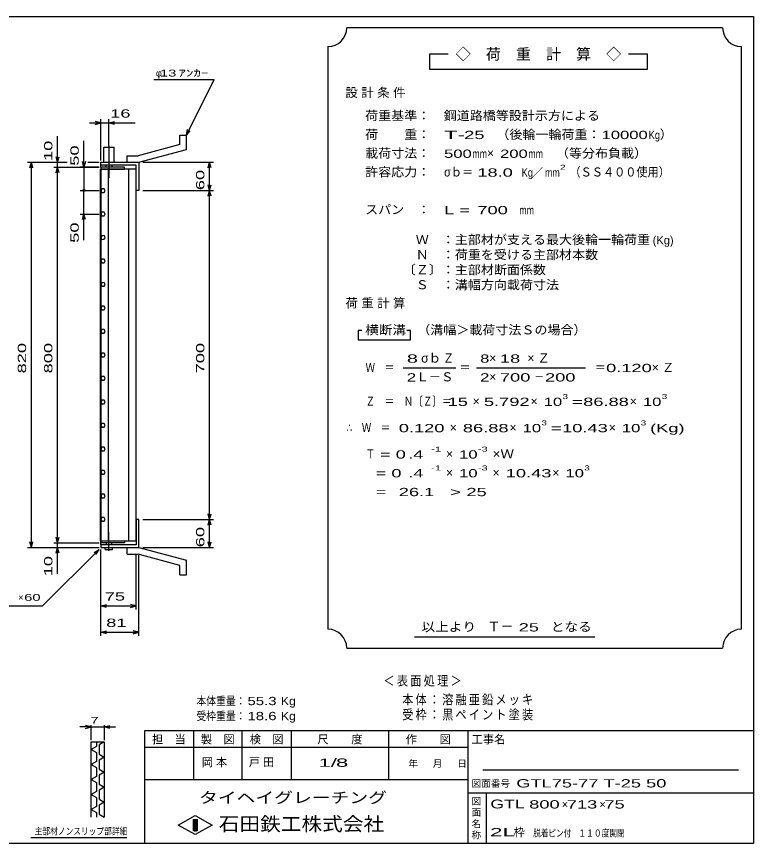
# Model space of a CAD drawing. Units: millimetres, scale not verified. Extents: x -1456 to 1385, y -1026 to 843.
# Drawn here: x -183 to 1385, y -917 to 843 of the extents above; entities that cross this region are included whole.
import ezdxf
from ezdxf.enums import TextEntityAlignment as Align

# ---------------------------------------------------------------- set-up
doc = ezdxf.new("R2010")
doc.units = ezdxf.units.MM
doc.header["$LTSCALE"] = 8
doc.linetypes.add('LONG_DASHED_DOTTED', pattern=[15.25, 12, -1.5, 0.25, -1.5])
for name, color, linetype, lineweight in [('0_2', 150, 'Continuous', 25), ('16', 3, 'Continuous', 25), ('19', 6, 'Continuous', 25), ('22', 4, 'Continuous', 25), ('24', 2, 'Continuous', 25), ('32', 4, 'Continuous', 25)]:
    doc.layers.add(name, color=color, linetype=linetype, lineweight=lineweight)
doc.styles.add('ベクトル', font='')
doc.styles.get('ベクトル').set_extended_font_data('ベクトル')

msp = doc.modelspace()

# ---------------------------------------------------------------- linework, layer by layer
at = {"layer": '0_2'}
for p, q in [((-1383.2, 842.8), (1384.8, 842.8)), ((1384.8, 842.8), (1384.8, -917.2)), ((1384.8, -677.2), (88.8, -677.2)), ((88.8, -677.2), (88.8, -917.2)), ((192.8, -677.2), (192.8, -781.2)), ((296.8, -781.2), (296.8, -677.2)), ((400.8, -677.2), (400.8, -781.2)), ((608.8, -781.2), (608.8, -677.2)), ((776.8, -677.2), (776.8, -917.2)), ((776.8, -713.2), (88.8, -713.2)), ((1352.8, -761.2), (808.8, -761.2)), ((88.8, -781.2), (776.8, -781.2)), ((776.8, -809.2), (1384.8, -809.2)), ((816.8, -917.2), (816.8, -809.2)), ((160.8, -878), (196.8, -858)), ((196.8, -858), (232.8, -878)), ((196.8, -898), (160.8, -878)), ((192.8, -866), (200.8, -866)), ((192.8, -890), (192.8, -866)), ((192.8, -866), (194.4, -866)), ((194.4, -866), (194.4, -890)), ((196, -890), (196, -866)), ((196, -866), (197.6, -866)), ((232.8, -878), (196.8, -898)), ((197.6, -866), (197.6, -890)), ((199.2, -890), (199.2, -866)), ((199.2, -866), (200.8, -866)), ((200.8, -866), (200.8, -890)), ((200.8, -866), (200.8, -890)), ((200.8, -890), (192.8, -890)), ((194.4, -890), (196, -890)), ((197.6, -890), (199.2, -890)), ((1384.8, -917.2), (-1383.2, -917.2))]:
    msp.add_line(p, q, dxfattribs=at)
at = {"layer": '16'}
for p, q in [((-4.7, -273), (-4.7, 518)), ((-4.7, 518), (-4, 518)), ((46, 522.5), (-4, 522.5)), ((-4, 522.5), (-4, 518)), ((-4, 518), (46, 518)), ((-4, 518), (-4, -273)), ((71, 518), (-4, 518)), ((11.5, 518), (11.5, -273)), ((46, 518), (46, 522.5)), ((55.5, -273), (55.5, 518)), ((71, -273), (71, 518)), ((-1.781, 476.379), (-4, 472.465)), ((2.719, 476.415), (-1.781, 476.379)), ((5, 472.5), (2.719, 476.415)), ((-4, 472.465), (-1.719, 468.585)), ((-1.719, 468.585), (2.781, 468.621)), ((2.781, 468.621), (5, 472.535)), ((-1.781, 426.379), (-4, 422.465)), ((-4, 422.465), (-1.719, 418.585)), ((2.719, 426.415), (-1.781, 426.379)), ((5, 422.5), (2.719, 426.415)), ((2.781, 418.621), (5, 422.535)), ((-1.719, 418.585), (2.781, 418.621)), ((-1.781, 376.379), (-4, 372.465)), ((-4, 372.465), (-1.719, 368.585)), ((2.719, 376.415), (-1.781, 376.379)), ((5, 372.5), (2.719, 376.415)), ((2.781, 368.621), (5, 372.535)), ((-1.719, 368.585), (2.781, 368.621)), ((-1.781, 326.379), (-4, 322.465)), ((-4, 322.465), (-1.719, 318.585)), ((2.719, 326.415), (-1.781, 326.379)), ((-1.719, 318.585), (2.781, 318.621)), ((5, 322.5), (2.719, 326.415)), ((2.781, 318.621), (5, 322.535)), ((-1.781, 276.379), (-4, 272.465)), ((-4, 272.465), (-1.719, 268.585)), ((2.719, 276.415), (-1.781, 276.379)), ((-1.719, 268.585), (2.781, 268.621)), ((5, 272.5), (2.719, 276.415)), ((2.781, 268.621), (5, 272.535)), ((-1.781, 226.379), (-4, 222.465)), ((-4, 222.465), (-1.719, 218.585)), ((2.719, 226.415), (-1.781, 226.379)), ((-1.719, 218.585), (2.781, 218.621)), ((5, 222.5), (2.719, 226.415)), ((2.781, 218.621), (5, 222.535)), ((-1.781, 176.379), (-4, 172.465)), ((2.719, 176.415), (-1.781, 176.379)), ((5, 172.5), (2.719, 176.415)), ((-4, 172.465), (-1.719, 168.585)), ((-1.719, 168.585), (2.781, 168.621)), ((2.781, 168.621), (5, 172.535)), ((-1.781, 126.379), (-4, 122.465)), ((2.719, 126.415), (-1.781, 126.379)), ((5, 122.5), (2.719, 126.415)), ((-4, 122.465), (-1.719, 118.585)), ((-1.719, 118.585), (2.781, 118.621)), ((2.781, 118.621), (5, 122.535)), ((-1.781, 76.379), (-4, 72.465)), ((-4, 72.465), (-1.719, 68.585)), ((2.719, 76.415), (-1.781, 76.379)), ((5, 72.5), (2.719, 76.415)), ((2.781, 68.621), (5, 72.535)), ((-1.719, 68.585), (2.781, 68.621)), ((-1.781, 26.379), (-4, 22.465)), ((-4, 22.465), (-1.719, 18.585)), ((2.719, 26.415), (-1.781, 26.379)), ((-1.719, 18.585), (2.781, 18.621)), ((5, 22.5), (2.719, 26.415)), ((2.781, 18.621), (5, 22.535)), ((-1.781, -23.621), (-4, -27.535)), ((-4, -27.535), (-1.719, -31.415)), ((2.719, -23.585), (-1.781, -23.621)), ((-1.719, -31.415), (2.781, -31.379)), ((5, -27.5), (2.719, -23.585)), ((2.781, -31.379), (5, -27.465)), ((-1.781, -73.621), (-4, -77.535)), ((-4, -77.535), (-1.719, -81.415)), ((2.719, -73.585), (-1.781, -73.621)), ((-1.719, -81.415), (2.781, -81.379)), ((5, -77.5), (2.719, -73.585)), ((2.781, -81.379), (5, -77.465)), ((-1.781, -123.621), (-4, -127.535)), ((-4, -127.535), (-1.719, -131.415)), ((2.719, -123.585), (-1.781, -123.621)), ((-1.719, -131.415), (2.781, -131.379)), ((5, -127.5), (2.719, -123.585)), ((2.781, -131.379), (5, -127.465)), ((-1.781, -173.621), (-4, -177.535)), ((2.719, -173.585), (-1.781, -173.621)), ((5, -177.5), (2.719, -173.585)), ((-4, -177.535), (-1.719, -181.415)), ((-1.719, -181.415), (2.781, -181.379)), ((2.781, -181.379), (5, -177.465)), ((-1.781, -223.621), (-4, -227.535)), ((-4, -227.535), (-1.719, -231.415)), ((2.719, -223.585), (-1.781, -223.621)), ((5, -227.5), (2.719, -223.585)), ((2.781, -231.379), (5, -227.465)), ((-1.719, -231.415), (2.781, -231.379)), ((-4, -273), (-4.7, -273)), ((-4, -273), (46, -273)), ((-4, -277.5), (-4, -273)), ((-4, -273), (71, -273)), ((46, -277.5), (-4, -277.5)), ((46, -273), (46, -277.5))]:
    msp.add_line(p, q, dxfattribs=at)
at = {"layer": '19'}
for p, q in [((164, 590.5), (178, 590.5)), ((164, 570.5), (164, 590.5)), ((178, 559.5), (178, 590.5)), ((2, 532.5), (2, 564.5)), ((2, 564.5), (24, 564.5)), ((24, 532.5), (24, 564.5)), ((164, 570.5), (75, 546.5)), ((52, 546.5), (75, 546.5)), ((52, 532.5), (52, 546.5)), ((77, 532.5), (178, 559.5)), ((-4, 522.5), (-4, 532.5)), ((-4, 526.5), (-4, 532.5)), ((-4, 532.5), (76, 532.5)), ((52, 532.5), (77, 532.5)), ((76, 532.5), (77, 531.5)), ((77, 531.5), (77, 472.5)), ((71, 526.5), (-4, 526.5)), ((7, 522.5), (7, 526.5)), ((19, 526.5), (19, 522.5)), ((71, 472.5), (71, 526.5)), ((77, 472.5), (71, 472.5)), ((77, -227.5), (71, -227.5)), ((71, -227.5), (71, -281.5)), ((77, -286.5), (77, -227.5)), ((-4, -281.5), (-4, -271.5)), ((-4, -281.5), (-4, -287.5)), ((71, -281.5), (-4, -281.5)), ((7, -277.5), (7, -281.5)), ((19, -281.5), (19, -277.5)), ((-4, -287.5), (76, -287.5)), ((5, -291.5), (5, -287.5)), ((5, -291.5), (21, -291.5)), ((21, -291.5), (21, -287.5)), ((52, -287.5), (77, -287.5)), ((52, -301.5), (52, -287.5)), ((76, -287.5), (77, -286.5)), ((77, -287.5), (178, -314.5)), ((52, -301.5), (75, -301.5)), ((164, -325.5), (75, -301.5)), ((178, -345.5), (178, -314.5)), ((164, -345.5), (164, -325.5)), ((164, -345.5), (178, -345.5))]:
    msp.add_line(p, q, dxfattribs=at)
at = {"layer": '19', "linetype": 'LONG_DASHED_DOTTED'}
for p, q in [((13, 567.5), (13, 499.5)), ((13, -294.5), (13, -254.5))]:
    msp.add_line(p, q, dxfattribs=at)
at = {"layer": '22'}
for p, q in [((109, 708.5), (237, 708.5)), ((178, 590.5), (237, 708.5)), ((-28, 616.5), (-4, 616.5)), ((-4, 616.5), (-16, 619.7)), ((-16, 613.3), (-4, 616.5)), ((-4, 536.5), (-4, 624.5)), ((-4, 616.5), (13, 616.5)), ((13, 568.496), (13, 624.5)), ((13, 616.5), (25, 619.7)), ((25, 613.3), (13, 616.5)), ((13, 616.5), (69, 616.5)), ((178, 590.5), (180.4, 602.18)), ((178, 590.5), (186, 599.3)), ((-96, 532.5), (-96, 588.5)), ((-40, 522.5), (-40, 578.5)), ((-160, 532.5), (-76, 532.5)), ((-155.2, 520.5), (-152, 532.5)), ((-148.8, 520.5), (-152, 532.5)), ((-152, -287.5), (-152, 532.5)), ((-104, 532.5), (-76, 532.5)), ((-96, 532.5), (-99.2, 544.5)), ((-96, 532.5), (-92.8, 544.5)), ((-96, 522.5), (-96, 532.5)), ((-40, 522.5), (-43.2, 534.5)), ((-36.8, 534.5), (-40, 522.5)), ((-32, 532.5), (-8, 532.5)), ((-32, 532.5), (-8, 532.5)), ((85, 532.5), (235.4, 532.5)), ((224.2, 520.5), (227.4, 532.5)), ((230.6, 520.5), (227.4, 532.5)), ((227.4, 472.5), (227.4, 532.5)), ((-104, 522.5), (-8, 522.5)), ((-99.2, 510.5), (-96, 522.5)), ((-92.8, 510.5), (-96, 522.5)), ((-96, -277.5), (-96, 522.5)), ((-8, 522.5), (-48, 522.5)), ((-40, 522.5), (-40, 472.5)), ((227.4, 472.5), (224.2, 484.5)), ((227.4, 472.5), (230.6, 484.5)), ((-48, 472.5), (-8, 472.5)), ((-40, 422.5), (-40, 472.5)), ((85, 472.5), (235.4, 472.5)), ((224.2, 460.5), (227.4, 472.5)), ((230.6, 460.5), (227.4, 472.5)), ((227.4, -227.5), (227.4, 472.5)), ((-48, 422.5), (-8, 422.5)), ((-43.2, 410.5), (-40, 422.5)), ((-36.8, 410.5), (-40, 422.5)), ((-40, 366.5), (-40, 422.5)), ((85, -227.5), (235.4, -227.5)), ((227.4, -227.5), (224.2, -215.5)), ((224.2, -239.5), (227.4, -227.5)), ((227.4, -227.5), (230.6, -215.5)), ((230.6, -239.5), (227.4, -227.5)), ((227.4, -287.5), (227.4, -227.5)), ((-152, -287.5), (-155.2, -275.5)), ((-152, -287.5), (-148.8, -275.5)), ((-104, -277.5), (-8, -277.5)), ((-96, -277.5), (-99.2, -265.5)), ((-96, -277.5), (-92.8, -265.5)), ((-96, -287.5), (-96, -277.5)), ((227.4, -287.5), (224.2, -275.5)), ((227.4, -287.5), (230.6, -275.5)), ((-160, -287.5), (-8, -287.5)), ((-128, -411.5), (-8, -291.5)), ((-104, -287.5), (-8, -287.5)), ((-99.2, -299.5), (-96, -287.5)), ((-92.8, -299.5), (-96, -287.5)), ((-96, -343.5), (-96, -287.5)), ((-18.4, -297.9), (-8, -291.5)), ((-14.4, -301.9), (-8, -291.5)), ((-4, -419.5), (-4, -291.5)), ((-4, -475.5), (-4, -291.5)), ((85, -287.5), (235.4, -287.5)), ((71, -419.5), (71, -303.7)), ((77, -475.5), (77, -303.7)), ((-288, -411.5), (-128, -411.5)), ((-4, -411.5), (8, -408.3)), ((8, -414.7), (-4, -411.5)), ((-4, -411.5), (71, -411.5)), ((71, -411.5), (59, -408.3)), ((59, -414.7), (71, -411.5)), ((-4, -467.5), (8, -464.3)), ((8, -470.7), (-4, -467.5)), ((-4, -467.5), (77, -467.5)), ((77, -467.5), (65, -464.3)), ((65, -470.7), (77, -467.5))]:
    msp.add_line(p, q, dxfattribs=at)
msp.add_circle((-40, 472.5), 2.4, dxfattribs=at)
at = {"layer": '24', "color": 4}
for p, q in [((1319.2, 818.8), (519.2, 818.8)), ((479.2, 778.8), (479.2, -461.2)), ((1359.2, -461.2), (1359.2, 778.8)), ((735.2, 762.8), (695.2, 762.8)), ((695.2, 762.8), (695.2, 730.8)), ((1159.2, 762.8), (1119.2, 762.8)), ((1159.2, 730.8), (1159.2, 762.8)), ((695.2, 730.8), (1159.2, 730.8)), ((551.2, 174.8), (543.2, 174.8)), ((543.2, 174.8), (543.2, 154.8)), ((655.2, 174.8), (647.2, 174.8)), ((655.2, 154.8), (655.2, 174.8)), ((543.2, 154.8), (655.2, 154.8)), ((639.2, 94.8), (751.2, 94.8)), ((795.2, 94.8), (1027.2, 94.8)), ((663.2, -477.2), (1047.2, -477.2)), ((519.2, -501.2), (1319.2, -501.2))]:
    msp.add_line(p, q, dxfattribs=at)
for centre, start, end in [((479.2, 818.8), 270, 0), ((1359.2, 818.8), 180, 270), ((479.2, -501.2), 0, 90), ((1359.2, -501.2), 90, 180)]:
    msp.add_arc(centre, 40, start, end, dxfattribs=at)
at = {"layer": '32'}
for p, q in [((-24.8, -669.2), (-36.8, -666)), ((-24.8, -697.2), (-24.8, -665.2)), ((3.2, -665.2), (3.2, -697.2)), ((3.2, -669.2), (15.2, -666)), ((-24.8, -669.2), (-48.8, -669.2)), ((-36.8, -672.4), (-24.8, -669.2)), ((-24.8, -669.2), (3.2, -669.2)), ((15.2, -672.4), (3.2, -669.2)), ((3.2, -669.2), (27.2, -669.2)), ((-24.8, -701.2), (3.2, -701.2)), ((-24.8, -861.2), (-24.8, -701.2)), ((-13.6, -701.2), (-13.6, -710.8)), ((3.2, -701.2), (-8, -707.6)), ((3.2, -701.2), (3.2, -861.2)), ((-13.6, -710.8), (-24.8, -717.2)), ((-24.8, -717.2), (-13.6, -723.6)), ((-8, -707.6), (-8, -726.8)), ((-13.6, -723.6), (-13.6, -742.8)), ((-8, -726.8), (3.2, -733.2)), ((3.2, -733.2), (-8, -739.6)), ((-13.6, -742.8), (-24.8, -749.2)), ((-24.8, -749.2), (-13.6, -755.6)), ((-13.6, -755.6), (-13.6, -774.8)), ((-8, -739.6), (-8, -758.8)), ((-8, -758.8), (3.2, -765.2)), ((3.2, -765.2), (-8, -771.6)), ((-8, -771.6), (-8, -790.8)), ((-13.6, -774.8), (-24.8, -781.2)), ((-24.8, -781.2), (-13.6, -787.6)), ((-13.6, -787.6), (-13.6, -806.8)), ((-8, -790.8), (3.2, -797.2)), ((-13.6, -806.8), (-24.8, -813.2)), ((3.2, -797.2), (-8, -803.6)), ((-8, -803.6), (-8, -822.8)), ((-24.8, -813.2), (-13.6, -819.6)), ((-13.6, -819.6), (-13.6, -838.8)), ((-8, -822.8), (3.2, -829.2)), ((-13.6, -838.8), (-24.8, -845.2)), ((3.2, -829.2), (-8, -835.6)), ((-8, -835.6), (-8, -854.8)), ((-24.8, -845.2), (-13.6, -851.6)), ((-13.6, -851.6), (-13.6, -861.2)), ((-8, -854.8), (3.2, -861.2)), ((51.2, -905.2), (-152.8, -905.2))]:
    msp.add_line(p, q, dxfattribs=at)

# ---------------------------------------------------------------- texts
at = {"layer": '0_2', "style": 'ベクトル'}
for s, height, p in [('担\u3000当', 17.6, (104.8, -695.6)), ('製\u3000図', 17.6, (208.8, -695.6)), ('検\u3000図', 17.6, (312.8, -695.6)), ('尺\u3000\u3000度', 17.6, (456.8, -695.6)), ('作\u3000\u3000図', 17.6, (644.8, -695.6)), ('工事名', 17.6, (784.8, -695.6)), ('年', 14.66, (650.4, -747.2)), ('月', 14.66, (702.4, -747.2)), ('日', 14.66, (754.4, -747.2)), ('図面番号', 14.66, (784.8, -789.6)), ('図', 14.66, (784.8, -827.2)), ('面', 14.66, (784.8, -851.2)), ('名', 14.66, (784.8, -875.2)), ('称', 14.66, (784.8, -899.2))]:
    msp.add_text(s, height=height, dxfattribs=at).set_placement(p, align=Align.MIDDLE_LEFT)
at = {"layer": '0_2', "color": 222, "style": 'ベクトル'}
for s, height, width, p in [('タイヘイグレーチング', 23.46, 1.25, (204.8, -819.6)), ('石田鉄工株式会社', 29.33, 1.1, (246.8, -875.6))]:
    msp.add_text(s, height=height, dxfattribs=dict(at, width=width)).set_placement(p, align=Align.MIDDLE_LEFT)
at = {"layer": '22', "color": 2, "style": 'ベクトル'}
for s, height, p in [('φ', 14.66, (113, 722.5)), ('×', 14.66, (-180, -393.5)), ('×', 17.6, (976.8, -834)), ('×', 17.6, (1056.8, -834)), ('枠', 17.6, (874.4, -893.2))]:
    msp.add_text(s, height=height, dxfattribs=at).set_placement(p, align=Align.MIDDLE_LEFT)
for s, height, width, p in [(' 13 ', 14.66, 1.6, (113, 722.5)), ('ｱﾝｶｰ', 14.66, 1.6, (161, 722.5)), (' 16 ', 17.6, 1.65, (5, 636.5)), (' 60 ', 14.66, 1.6, (-176, -393.5)), (' 75 ', 17.6, 1.65, (-6.5, -391.5)), (' 81 ', 17.6, 1.65, (-3.5, -447.5)), ('本体重量：', 17.6, 0.85, (199.2, -614)), (' 55.3', 17.6, 1.35, (299.2, -614)), ('Kg', 17.6, 1.1, (379.2, -614)), ('受枠重量：', 17.6, 0.85, (199.2, -646)), (' 18.6', 17.6, 1.35, (299.2, -646)), ('Kg', 17.6, 1.1, (379.2, -646)), ('1/', 17.6, 2, (459.2, -745.2)), (' 8 ', 17.6, 2, (483.2, -745.2)), ('GTL75-77 T-25 50      ', 17.6, 1.65, (880, -789.2)), ('GTL', 18.77, 1.5, (824.8, -833.2)), (' 800 ', 17.6, 1.65, (896.8, -834)), (' 713 ', 17.6, 1.65, (976.8, -834)), (' 75 ', 17.6, 1.65, (1056.8, -834)), ('2L', 17.6, 2.05, (824, -893.2)), ('脱着', 14.66, 0.8, (916, -895.2)), ('ピン付', 14.66, 0.8, (948, -895.2)), ('\u3000１１０度開閉', 14.66, 0.8, (996, -895.2))]:
    msp.add_text(s, height=height, dxfattribs=dict(at, width=width)).set_placement(p, align=Align.MIDDLE_LEFT)
at = {"layer": '22', "color": 2, "style": 'ベクトル', "width": 1.65}
for s, p in [(' 10 ', (-116, 524.5)), (' 50 ', (-60, 514.5)), (' 60 ', (207.4, 462.5)), (' 50 ', (-60, 350.5)), (' 820 ', (-172, 72.5)), (' 800 ', (-116, 72.5)), (' 700 ', (207.4, 72.5)), (' 60 ', (207.4, -297.5)), (' 10 ', (-116, -359.5))]:
    msp.add_text(s, height=17.6, rotation=90, dxfattribs=at).set_placement(p, align=Align.MIDDLE_LEFT)
at = {"layer": '22', "color": 2, "attachment_point": 4, "style": 'ベクトル'}
for s, insert, char_height in [('\\T1.2;\\W0.85;＜表面処理＞', (597.2, -572), 20.53), ('\\T1.19;\\W0.85;本体：溶融亜鉛メッキ', (637.2, -612), 20.53), ('\\T1.19;\\W0.85;受枠：黒ペイント塗装', (637.2, -644), 20.53), ('\\T1.25;岡本\u3000', (210.8, -745.2), 17.6), ('\\T1.25;戸田\u3000', (310.8, -745.2), 17.6)]:
    msp.add_mtext(s, dxfattribs=dict(at, insert=insert, char_height=char_height))
at = {"layer": '24', "style": 'ベクトル'}
for s, height, p in [('◇\u3000荷\u3000重\u3000計\u3000算\u3000◇', 23.46, (751.2, 762.8)), ('）', 19.35, (1185.6, 592)), ('×', 19.35, (817.6, 552)), ('／', 17.6, (913.2, 510.8)), ('(Kg)', 17.6, (1170.4, 366.8)), ('σｂ', 19.35, (677.6, 116)), ('×', 19.35, (822.4, 116)), ('Ｌ－Ｓ', 19.35, (667.2, 76)), ('×', 19.35, (822.4, 76)), ('×', 19.35, (787.2, 24)), ('×', 19.35, (910.4, 24)), ('×', 19.35, (1121.6, 24)), ('×', 19.35, (738.4, -32)), ('×', 19.35, (865.6, -32)), ('×', 19.35, (1076.8, -32)), ('×', 19.35, (730.4, -88)), ('×', 19.35, (730.4, -128)), ('×', 19.35, (829.6, -128)), ('×', 19.35, (956.8, -128)), ('Ｔ－', 20.53, (818.4, -455.2))]:
    msp.add_text(s, height=height, dxfattribs=at).set_placement(p, align=Align.MIDDLE_LEFT)
for s, height, width, p in [('荷重基準：\u3000', 19.35, 1.05, (558.4, 632)), ('鋼道路橋等設計示方による', 19.35, 1.05, (725.6, 632)), ('荷\u3000\u3000重：\u3000', 19.35, 1.05, (558.4, 592)), ('T-', 17.6, 2, (726.4, 590.8)), (' 25 ', 17.6, 1.65, (758.4, 590.8)), ('（後輪一輪荷重：', 19.35, 1.05, (837.6, 592)), ('10000', 17.6, 1.5, (1061.6, 590.8)), ('Kg', 17.6, 0.85, (1161.6, 590.8)), ('載荷寸法：\u3000', 19.35, 1.05, (558.4, 552)), ('\u3000（等分布負載）', 19.35, 1.05, (936.8, 552)), ('500', 17.6, 1.5, (726.4, 550.8)), ('mm', 17.6, 0.8, (786.4, 550.8)), ('200', 17.6, 1.5, (845.6, 550.8)), ('mm', 17.6, 0.8, (905.6, 550.8)), ('許容応力：\u3000', 19.35, 1.05, (558.4, 512)), ('σｂ＝', 19.35, 0.9, (726.4, 512)), (' 18.0', 17.6, 1.65, (786.4, 510.8)), ('Kg', 17.6, 0.85, (891.2, 510.8)), ('mm', 17.6, 0.8, (941.2, 510.8)), ('2', 10.56, 1.5, (973.2, 522)), ('（ＳＳ４００使用）', 19.35, 0.9, (993.2, 512)), ('スパン\u3000：\u3000', 19.35, 1.05, (558.4, 432)), ('L =', 17.6, 1.65, (726.4, 430.8)), (' 700 ', 17.6, 1.65, (786.4, 430.8)), ('mm', 17.6, 0.8, (886.4, 430.8)), ('\u3000Ｗ\u3000：主部材が支える最大後輪一輪荷重', 19.35, 1.05, (638.4, 368)), ('\u3000Ｎ\u3000：荷重を受ける主部材本数', 19.35, 1.05, (638.4, 336)), ('〔Ｚ〕：主部材断面係数', 19.35, 1.05, (638.4, 304)), ('\u3000Ｓ\u3000：溝幅方向載荷寸法', 19.35, 1.05, (638.4, 272)), ('横断溝', 19.35, 1.1, (558.4, 176)), ('\u3000（溝幅＞載荷寸法Ｓの場合）', 19.35, 1.05, (641.6, 176)), ('8', 17.6, 1.8, (647.2, 114.8)), ('Ｚ', 19.35, 0.9, (724, 116)), ('8', 17.6, 1.5, (803.2, 114.8)), (' 18 ', 17.6, 1.65, (834.4, 114.8)), ('Ｗ\u3000＝', 19.35, 0.75, (559.2, 96)), ('＝', 19.35, 0.9, (759.2, 96)), ('＝', 19.35, 0.9, (1047.2, 96)), ('0.120', 17.6, 1.65, (1071.2, 94.8)), ('2', 17.6, 1.5, (647.2, 74.8)), ('2', 17.6, 1.5, (803.2, 74.8)), (' 700 ', 17.6, 1.65, (834.4, 74.8)), ('－', 19.35, 0.75, (918.4, 76)), (' 200 ', 17.6, 1.65, (930.4, 74.8)), ('Ｚ\u3000＝\u3000Ｎ〔Ｚ〕＝', 19.35, 0.75, (559.2, 24)), ('3', 10.56, 1.5, (978.4, 34)), ('3', 10.56, 1.5, (1189.6, 34)), (' 15 ', 17.6, 1.65, (723.2, 22.8)), ('5.792', 17.6, 1.65, (811.2, 22.8)), ('10', 17.6, 1.5, (938.4, 22.8)), ('=', 17.6, 1.7, (998.4, 22.8)), ('86.88', 17.6, 1.65, (1022.4, 22.8)), ('10', 17.6, 1.5, (1149.6, 22.8)), ('3', 10.56, 1.5, (933.6, -22)), ('3', 10.56, 1.5, (1144.8, -22)), ('∴\u3000Ｗ\u3000＝', 19.35, 0.75, (519.2, -32)), (' 0.120', 17.6, 1.65, (619.2, -33.2)), ('86.88', 17.6, 1.65, (766.4, -33.2)), ('10', 17.6, 1.5, (893.6, -33.2)), ('=', 17.6, 1.7, (953.6, -33.2)), ('10.43', 17.6, 1.65, (977.6, -33.2)), ('10', 17.6, 1.5, (1104.8, -33.2)), ('(Kg)', 17.6, 1.65, (1164.8, -33.2)), ('Ｔ', 19.35, 0.75, (559.2, -88)), (' = 0', 17.6, 1.65, (579.2, -89.2)), (' .4 ', 17.6, 1.65, (639.2, -89.2)), ('-1', 10.56, 1.65, (699.2, -78)), ('10', 17.6, 1.5, (758.4, -89.2)), ('-3', 10.56, 1.65, (798.4, -78)), ('×Ｗ', 19.35, 1.1, (829.6, -88)), ('  = 0', 17.6, 1.65, (559.2, -129.2)), (' .4 ', 17.6, 1.65, (639.2, -129.2)), ('-1', 10.56, 1.65, (699.2, -118)), ('10', 17.6, 1.5, (758.4, -129.2)), ('-3', 10.56, 1.65, (798.4, -118)), ('10.43', 17.6, 1.65, (857.6, -129.2)), ('10', 17.6, 1.5, (984.8, -129.2)), ('3', 10.56, 1.5, (1024.8, -118)), ('  =', 17.6, 1.65, (559.2, -169.2)), (' 26.1', 17.6, 1.65, (619.2, -169.2)), ('>', 17.6, 1.7, (739.2, -169.2)), (' 25 ', 17.6, 1.65, (763.2, -169.2)), ('以上より\u3000', 19.35, 1.1, (678.4, -456)), (' 25 ', 17.6, 1.65, (874.4, -457.2)), ('となる', 19.35, 1.1, (953.6, -456))]:
    msp.add_text(s, height=height, dxfattribs=dict(at, width=width)).set_placement(p, align=Align.MIDDLE_LEFT)
at = {"layer": '24', "char_height": 19.35, "attachment_point": 4, "style": 'ベクトル'}
for s, insert in [('\\T1.28;設計条件', (516.4, 680)), ('\\T1.28;荷重計算', (516.4, 232)), ('\\T1.42;×Ｚ', (903.6, 116)), ('\\T1.42;×Ｚ', (1168.4, 96))]:
    msp.add_mtext(s, dxfattribs=dict(at, insert=insert))
at = {"layer": '32', "color": 2, "style": 'ベクトル'}
for s, width, p in [(' 7 ', 1.6, (-34.8, -655.2)), ('主部材ノンスリップ部詳細', 0.8, (-144.8, -891.2))]:
    msp.add_text(s, height=14.66, dxfattribs=dict(at, width=width)).set_placement(p, align=Align.MIDDLE_LEFT)

doc.saveas('drawing.dxf')
